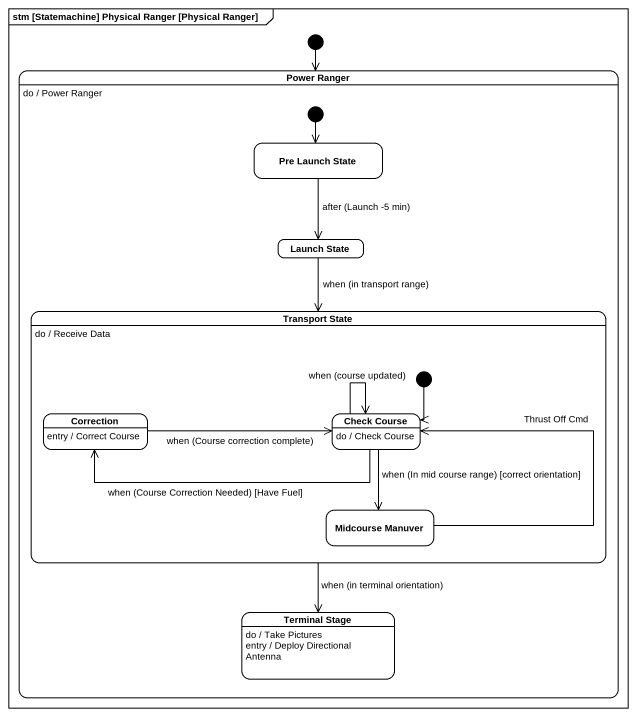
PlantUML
@startuml
mainframe stm [Statemachine] Physical Ranger [Physical Ranger]
hide empty description
state "Power Ranger" as Power_Ranger {
  state "Pre Launch State" as Pre_Launch_State
  state "Launch State" as Launch_State
  state "Transport State" as Transport_State {
    state Correction
    Correction : entry / Correct Course
    state "Check Course" as Check_Course
    Check_Course : do / Check Course
    state "Midcourse Manuver" as Midcourse_Manuver
    [*] --> Check_Course
  }
  Transport_State : do / Receive Data
  state "Terminal Stage" as Terminal_Stage
  Terminal_Stage : do / Take Pictures
  Terminal_Stage : entry / Deploy Directional Antenna
  [*] --> Pre_Launch_State
}
Power_Ranger : do / Power Ranger
[*] --> Power_Ranger
Pre_Launch_State --> Launch_State : after (Launch -5 min)
Launch_State --> Transport_State : when (in transport range)
Transport_State --> Terminal_Stage : when (in terminal orientation)
Correction -right-> Check_Course : when (Course correction complete)
Check_Course -left-> Correction : when (Course Correction Needed) [Have Fuel]
Check_Course --> Check_Course : when (course updated)
Check_Course --> Midcourse_Manuver : when (In mid course range) [correct orientation]
Midcourse_Manuver -up-> Check_Course : Thrust Off Cmd
@enduml
